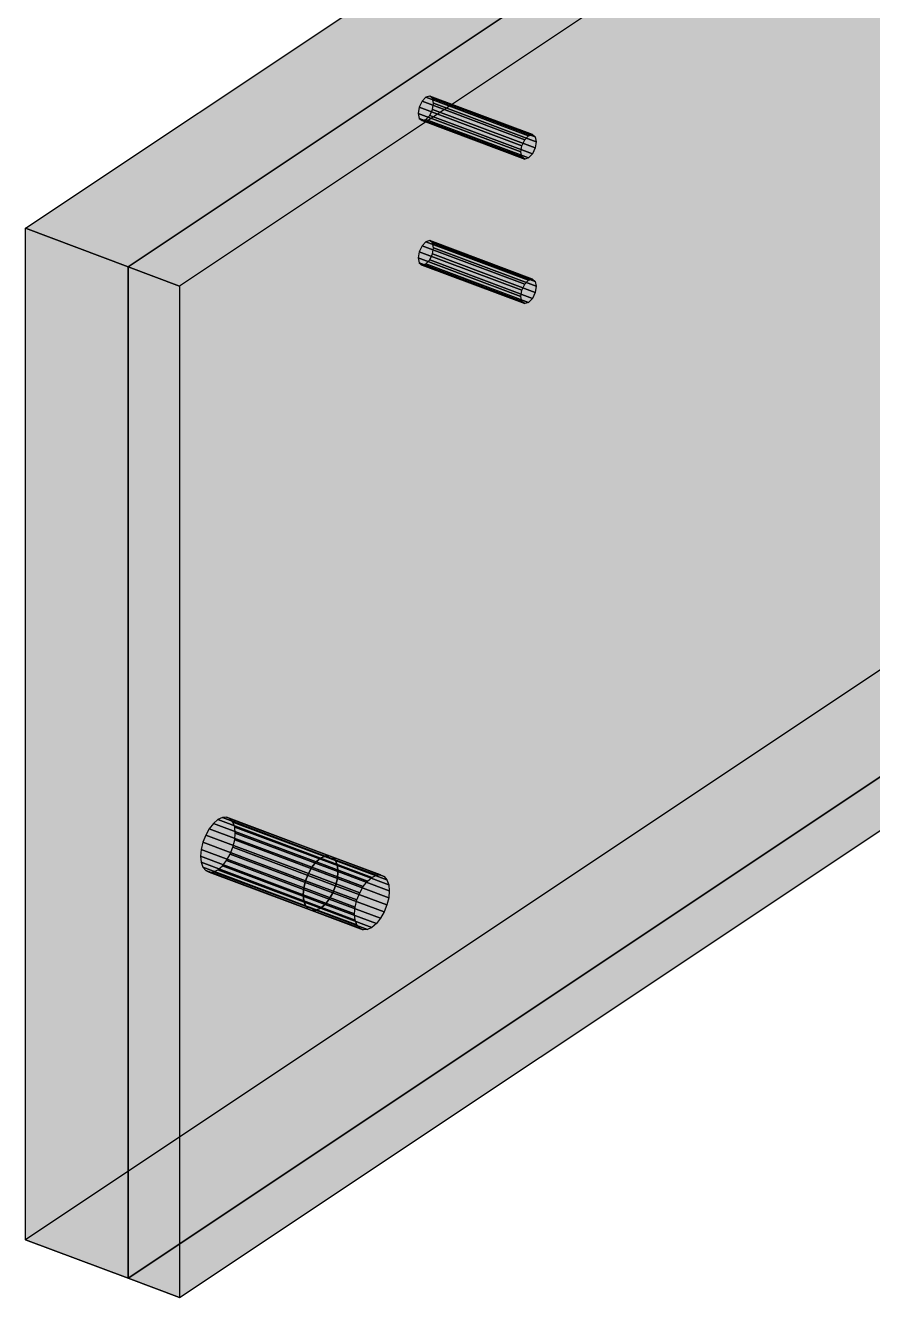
# Model space of a CAD drawing. Header units: millimetres. Extents: x 50 to 612415, y 2 to 4150.
# Drawn here: x 494436.9 to 494608, y 2355.3 to 2612.2 of the extents above; entities that cross this region are included whole.
import ezdxf

# ---------------------------------------------------------------- set-up
doc = ezdxf.new("R2010")
doc.units = ezdxf.units.MM
doc.layers.add('HATCH', color=8, linetype='Continuous', lineweight=9)
doc.layers.add('OUTLINE', color=7, linetype='Continuous', lineweight=25)

msp = doc.modelspace()

# ---------------------------------------------------------------- hatches: boundary and pattern name
at = {"layer": 'HATCH', "true_color": 0xccae87}
for points in [[(494436.903, 2571.241), (494747.983, 2778.627), (494768.722, 2770.85), (494457.642, 2563.464)], [(494457.642, 2563.464), (494768.722, 2770.85), (494779.091, 2766.961), (494468.011, 2559.575)], [(494747.983, 2574.33), (494436.903, 2366.943), (494457.642, 2359.167), (494768.722, 2566.553)], [(494768.722, 2566.553), (494457.642, 2359.167), (494468.011, 2355.278), (494779.091, 2562.664)]]:
    msp.add_hatch(color=43, dxfattribs=at).paths.add_polyline_path(points)
at = {"layer": 'HATCH', "true_color": 0xbda27d}
for points in [[(494517.784, 2597.704), (494436.903, 2571.241), (494747.983, 2778.627)], [(494518.562, 2597.922), (494517.784, 2597.704), (494747.983, 2778.627)], [(494519.131, 2597.48), (494518.562, 2597.922), (494747.983, 2778.627)], [(494667.102, 2697.25), (494519.131, 2597.48), (494747.983, 2778.627)], [(494499.907, 2442.531), (494457.642, 2563.464), (494768.722, 2770.85)], [(494768.722, 2770.85), (494457.642, 2563.464), (494538.523, 2589.927)], [(494729.837, 2599.561), (494499.907, 2442.531), (494768.722, 2770.85)], [(494768.722, 2770.85), (494538.523, 2589.927), (494539.3, 2590.145)], [(494768.722, 2770.85), (494539.3, 2590.145), (494539.87, 2589.703)], [(494768.722, 2770.85), (494539.87, 2589.703), (494687.841, 2689.473)], [(494779.091, 2766.961), (494468.011, 2559.575), (494510.277, 2438.643)], [(494779.091, 2766.961), (494510.277, 2438.643), (494740.206, 2595.673)], [(494667.102, 2697.25), (494666.325, 2696.431), (494519.131, 2597.48)], [(494666.325, 2696.431), (494665.755, 2695.229), (494519.131, 2597.48)], [(494665.755, 2695.229), (494665.547, 2693.968), (494519.131, 2597.48)], [(494517.784, 2593.214), (494665.755, 2692.984), (494666.325, 2692.542)], [(494517.784, 2593.214), (494518.562, 2594.034), (494665.755, 2692.984)], [(494667.102, 2668.065), (494517.784, 2593.214), (494666.325, 2692.542)], [(494518.562, 2594.034), (494519.131, 2595.235), (494665.755, 2692.984)], [(494665.547, 2693.968), (494519.339, 2596.496), (494519.131, 2597.48)], [(494519.131, 2595.235), (494519.339, 2596.496), (494665.755, 2692.984)], [(494519.339, 2596.496), (494665.547, 2693.968), (494665.755, 2692.984)], [(494539.87, 2589.703), (494687.063, 2688.654), (494687.841, 2689.473)], [(494539.87, 2589.703), (494686.494, 2687.452), (494687.063, 2688.654)], [(494539.87, 2589.703), (494686.286, 2686.191), (494686.494, 2687.452)], [(494687.063, 2684.765), (494686.494, 2685.207), (494538.523, 2585.437)], [(494686.494, 2685.207), (494539.3, 2586.257), (494538.523, 2585.437)], [(494686.494, 2685.207), (494539.87, 2587.458), (494539.3, 2586.257)], [(494539.87, 2589.703), (494540.078, 2588.719), (494686.286, 2686.191)], [(494686.494, 2685.207), (494540.078, 2588.719), (494539.87, 2587.458)], [(494686.494, 2685.207), (494686.286, 2686.191), (494540.078, 2588.719)], [(494687.063, 2684.765), (494538.523, 2585.437), (494687.841, 2660.288)], [(494667.102, 2668.065), (494519.339, 2567.311), (494517.784, 2593.214)], [(494667.102, 2668.065), (494666.325, 2667.245), (494519.339, 2567.311)], [(494666.325, 2667.245), (494665.755, 2666.044), (494519.339, 2567.311)], [(494665.755, 2666.044), (494665.547, 2664.783), (494519.339, 2567.311)], [(494519.339, 2567.311), (494665.547, 2664.783), (494665.755, 2663.799)], [(494517.784, 2564.029), (494665.755, 2663.799), (494666.325, 2663.357)], [(494517.784, 2564.029), (494518.562, 2564.848), (494665.755, 2663.799)], [(494710.004, 2607.77), (494517.784, 2564.029), (494667.102, 2663.575)], [(494517.784, 2564.029), (494666.325, 2663.357), (494667.102, 2663.575)], [(494518.562, 2564.848), (494519.131, 2566.05), (494665.755, 2663.799)], [(494519.131, 2566.05), (494519.339, 2567.311), (494665.755, 2663.799)], [(494538.523, 2585.437), (494540.078, 2559.534), (494687.841, 2660.288)], [(494540.078, 2559.534), (494687.063, 2659.468), (494687.841, 2660.288)], [(494540.078, 2559.534), (494686.494, 2658.267), (494687.063, 2659.468)], [(494540.078, 2559.534), (494686.286, 2657.006), (494686.494, 2658.267)], [(494686.494, 2656.022), (494686.286, 2657.006), (494540.078, 2559.534)], [(494687.063, 2655.58), (494686.494, 2656.022), (494538.523, 2556.252)], [(494686.494, 2656.022), (494539.3, 2557.071), (494538.523, 2556.252)], [(494687.841, 2655.798), (494538.523, 2556.252), (494730.742, 2599.993)], [(494687.841, 2655.798), (494687.063, 2655.58), (494538.523, 2556.252)], [(494686.494, 2656.022), (494539.87, 2558.273), (494539.3, 2557.071)], [(494686.494, 2656.022), (494540.078, 2559.534), (494539.87, 2558.273)], [(494710.004, 2607.77), (494709.098, 2607.338), (494517.006, 2563.811)], [(494710.004, 2607.77), (494517.006, 2563.811), (494517.784, 2564.029)], [(494709.098, 2607.338), (494479.288, 2449.08), (494479.169, 2450.308)], [(494709.098, 2607.338), (494479.169, 2450.308), (494517.006, 2563.811)], [(494709.098, 2607.338), (494708.192, 2606.562), (494479.288, 2449.08)], [(494708.192, 2606.562), (494707.348, 2605.495), (494479.288, 2449.08)], [(494707.348, 2605.495), (494706.623, 2604.209), (494479.288, 2449.08)], [(494706.623, 2604.209), (494706.067, 2602.792), (494479.288, 2449.08)], [(494706.067, 2602.792), (494705.718, 2601.341), (494479.288, 2449.08)], [(494705.718, 2601.341), (494705.598, 2599.954), (494479.288, 2449.08)], [(494517.784, 2597.704), (494517.006, 2596.885), (494436.903, 2571.241)], [(494475.788, 2441.696), (494705.718, 2598.726), (494706.067, 2597.741)], [(494475.788, 2441.696), (494476.694, 2442.472), (494705.718, 2598.726)], [(494475.788, 2441.696), (494706.067, 2597.741), (494706.623, 2597.066)], [(494476.694, 2442.472), (494477.538, 2443.539), (494705.718, 2598.726)], [(494477.538, 2443.539), (494478.263, 2444.825), (494705.718, 2598.726)], [(494478.263, 2444.825), (494478.819, 2446.242), (494705.718, 2598.726)], [(494478.819, 2446.242), (494479.169, 2447.694), (494705.718, 2598.726)], [(494479.169, 2447.694), (494479.288, 2449.08), (494705.718, 2598.726)], [(494479.288, 2449.08), (494705.598, 2599.954), (494705.718, 2598.726)], [(494499.907, 2442.531), (494500.027, 2441.303), (494729.837, 2599.561)], [(494729.837, 2599.561), (494500.027, 2441.303), (494499.907, 2442.531)], [(494537.745, 2556.034), (494499.907, 2442.531), (494729.837, 2599.561)], [(494500.027, 2441.303), (494728.931, 2598.785), (494729.837, 2599.561)], [(494729.837, 2599.561), (494728.931, 2598.785), (494500.027, 2441.303)], [(494500.027, 2441.303), (494728.087, 2597.718), (494728.931, 2598.785)], [(494728.931, 2598.785), (494728.087, 2597.718), (494500.027, 2441.303)], [(494500.027, 2441.303), (494727.362, 2596.432), (494728.087, 2597.718)], [(494728.087, 2597.718), (494727.362, 2596.432), (494500.027, 2441.303)], [(494537.745, 2556.034), (494729.837, 2599.561), (494730.742, 2599.993)], [(494538.523, 2556.252), (494537.745, 2556.034), (494730.742, 2599.993)], [(494517.006, 2596.885), (494516.437, 2595.684), (494436.903, 2571.241)], [(494516.437, 2595.684), (494516.229, 2594.422), (494436.903, 2571.241)], [(494475.788, 2441.696), (494706.623, 2597.066), (494707.348, 2596.746)], [(494475.788, 2441.696), (494708.192, 2596.804), (494747.983, 2574.33)], [(494475.788, 2441.696), (494707.348, 2596.746), (494708.192, 2596.804)], [(494500.027, 2441.303), (494726.806, 2595.015), (494727.362, 2596.432)], [(494727.362, 2596.432), (494726.806, 2595.015), (494500.027, 2441.303)], [(494500.027, 2441.303), (494726.456, 2593.564), (494726.806, 2595.015)], [(494726.806, 2595.015), (494726.456, 2593.564), (494500.027, 2441.303)], [(494510.277, 2438.643), (494510.396, 2437.415), (494740.206, 2595.673)], [(494510.396, 2437.415), (494739.3, 2594.897), (494740.206, 2595.673)], [(494436.903, 2366.943), (494516.229, 2594.422), (494516.437, 2593.439)], [(494516.229, 2594.422), (494436.903, 2366.943), (494436.903, 2571.241)], [(494516.229, 2565.237), (494436.903, 2366.943), (494516.437, 2593.439)], [(494500.027, 2441.303), (494726.337, 2592.177), (494726.456, 2593.564)], [(494726.456, 2593.564), (494726.337, 2592.177), (494500.027, 2441.303)], [(494510.396, 2437.415), (494738.456, 2593.83), (494739.3, 2594.897)], [(494510.396, 2437.415), (494737.731, 2592.544), (494738.456, 2593.83)], [(494510.396, 2437.415), (494737.175, 2591.127), (494737.731, 2592.544)], [(494516.437, 2566.499), (494516.229, 2565.237), (494516.437, 2593.439)], [(494519.339, 2567.311), (494519.131, 2568.295), (494516.437, 2593.439)], [(494519.131, 2568.295), (494518.562, 2568.737), (494516.437, 2593.439)], [(494518.562, 2568.737), (494517.784, 2568.519), (494516.437, 2593.439)], [(494517.784, 2568.519), (494517.006, 2567.7), (494516.437, 2593.439)], [(494517.006, 2567.7), (494516.437, 2566.499), (494516.437, 2593.439)], [(494519.339, 2567.311), (494516.437, 2593.439), (494517.006, 2592.997)], [(494519.339, 2567.311), (494517.006, 2592.997), (494517.784, 2593.214)], [(494457.642, 2563.464), (494537.745, 2589.108), (494538.523, 2589.927)], [(494726.806, 2589.964), (494726.456, 2590.949), (494496.527, 2433.919)], [(494496.527, 2433.919), (494726.456, 2590.949), (494726.806, 2589.964)], [(494726.456, 2590.949), (494497.433, 2434.695), (494496.527, 2433.919)], [(494496.527, 2433.919), (494497.433, 2434.695), (494726.456, 2590.949)], [(494496.527, 2433.919), (494726.806, 2589.964), (494727.362, 2589.289)], [(494727.362, 2589.289), (494726.806, 2589.964), (494496.527, 2433.919)], [(494726.456, 2590.949), (494498.277, 2435.762), (494497.433, 2434.695)], [(494497.433, 2434.695), (494498.277, 2435.762), (494726.456, 2590.949)], [(494726.456, 2590.949), (494499.002, 2437.048), (494498.277, 2435.762)], [(494498.277, 2435.762), (494499.002, 2437.048), (494726.456, 2590.949)], [(494726.456, 2590.949), (494499.558, 2438.465), (494499.002, 2437.048)], [(494499.002, 2437.048), (494499.558, 2438.465), (494726.456, 2590.949)], [(494726.456, 2590.949), (494499.907, 2439.917), (494499.558, 2438.465)], [(494499.558, 2438.465), (494499.907, 2439.917), (494726.456, 2590.949)], [(494726.456, 2590.949), (494500.027, 2441.303), (494499.907, 2439.917)], [(494499.907, 2439.917), (494500.027, 2441.303), (494726.456, 2590.949)], [(494726.456, 2590.949), (494726.337, 2592.177), (494500.027, 2441.303)], [(494500.027, 2441.303), (494726.337, 2592.177), (494726.456, 2590.949)], [(494510.396, 2437.415), (494736.826, 2589.675), (494737.175, 2591.127)], [(494457.642, 2563.464), (494537.176, 2587.907), (494537.745, 2589.108)], [(494457.642, 2563.464), (494536.967, 2586.645), (494537.176, 2587.907)], [(494496.527, 2433.919), (494727.362, 2589.289), (494768.722, 2566.553)], [(494728.087, 2588.969), (494727.362, 2589.289), (494496.527, 2433.919)], [(494768.722, 2566.553), (494728.931, 2589.027), (494496.527, 2433.919)], [(494728.931, 2589.027), (494728.087, 2588.969), (494496.527, 2433.919)], [(494510.396, 2437.415), (494736.706, 2588.289), (494736.826, 2589.675)], [(494736.826, 2587.061), (494736.706, 2588.289), (494510.396, 2437.415)], [(494537.176, 2585.662), (494536.967, 2586.645), (494457.642, 2359.167)], [(494457.642, 2563.464), (494457.642, 2359.167), (494536.967, 2586.645)], [(494537.176, 2585.662), (494457.642, 2359.167), (494536.967, 2557.46)], [(494737.175, 2586.075), (494736.826, 2587.061), (494506.896, 2430.031)], [(494736.826, 2587.061), (494507.802, 2430.807), (494506.896, 2430.031)], [(494737.731, 2585.4), (494737.175, 2586.075), (494506.896, 2430.031)], [(494779.091, 2562.664), (494737.731, 2585.4), (494506.896, 2430.031)], [(494736.826, 2587.061), (494508.646, 2431.874), (494507.802, 2430.807)], [(494736.826, 2587.061), (494509.371, 2433.16), (494508.646, 2431.874)], [(494736.826, 2587.061), (494509.927, 2434.577), (494509.371, 2433.16)], [(494736.826, 2587.061), (494510.277, 2436.028), (494509.927, 2434.577)], [(494736.826, 2587.061), (494510.396, 2437.415), (494510.277, 2436.028)], [(494537.176, 2585.662), (494536.967, 2557.46), (494537.176, 2558.722)], [(494537.176, 2585.662), (494539.87, 2560.518), (494540.078, 2559.534)], [(494537.176, 2585.662), (494539.3, 2560.96), (494539.87, 2560.518)], [(494537.176, 2585.662), (494538.523, 2560.742), (494539.3, 2560.96)], [(494537.176, 2585.662), (494537.745, 2559.923), (494538.523, 2560.742)], [(494537.176, 2585.662), (494537.176, 2558.722), (494537.745, 2559.923)], [(494537.745, 2585.22), (494537.176, 2585.662), (494540.078, 2559.534)], [(494538.523, 2585.437), (494537.745, 2585.22), (494540.078, 2559.534)], [(494747.983, 2574.33), (494436.903, 2366.943), (494475.788, 2441.696)], [(494436.903, 2366.943), (494516.229, 2565.237), (494516.437, 2564.254)], [(494436.903, 2366.943), (494516.437, 2564.254), (494517.006, 2563.811)], [(494496.527, 2433.919), (494457.642, 2359.167), (494768.722, 2566.553)], [(494496.527, 2433.919), (494768.722, 2566.553), (494457.642, 2359.167)], [(494473.314, 2448.669), (494436.903, 2366.943), (494517.006, 2563.811)], [(494499.907, 2442.531), (494499.558, 2443.517), (494457.642, 2563.464)], [(494499.558, 2443.517), (494499.002, 2444.192), (494457.642, 2563.464)], [(494499.002, 2444.192), (494498.277, 2444.511), (494457.642, 2563.464)], [(494498.277, 2444.511), (494497.433, 2444.453), (494457.642, 2563.464)], [(494497.433, 2444.453), (494496.527, 2444.022), (494457.642, 2563.464)], [(494496.527, 2444.022), (494495.621, 2443.246), (494457.642, 2563.464)], [(494495.621, 2443.246), (494494.777, 2442.178), (494457.642, 2563.464)], [(494493.147, 2438.024), (494493.027, 2436.637), (494457.642, 2563.464)], [(494494.777, 2442.178), (494494.052, 2440.892), (494457.642, 2563.464)], [(494493.496, 2439.475), (494493.147, 2438.024), (494457.642, 2563.464)], [(494494.052, 2440.892), (494493.496, 2439.475), (494457.642, 2563.464)], [(494493.027, 2436.637), (494457.642, 2359.167), (494457.642, 2563.464)], [(494468.011, 2355.278), (494779.091, 2562.664), (494506.896, 2430.031)], [(494474.039, 2449.955), (494473.314, 2448.669), (494517.006, 2563.811)], [(494474.883, 2451.023), (494474.039, 2449.955), (494517.006, 2563.811)], [(494475.788, 2451.799), (494474.883, 2451.023), (494517.006, 2563.811)], [(494476.694, 2452.23), (494475.788, 2451.799), (494517.006, 2563.811)], [(494477.538, 2452.288), (494476.694, 2452.23), (494517.006, 2563.811)], [(494478.263, 2451.969), (494477.538, 2452.288), (494517.006, 2563.811)], [(494478.819, 2451.294), (494478.263, 2451.969), (494517.006, 2563.811)], [(494479.169, 2450.308), (494478.819, 2451.294), (494517.006, 2563.811)], [(494468.011, 2559.575), (494509.927, 2439.628), (494510.277, 2438.643)], [(494468.011, 2559.575), (494509.371, 2440.303), (494509.927, 2439.628)], [(494468.011, 2559.575), (494508.646, 2440.623), (494509.371, 2440.303)], [(494468.011, 2559.575), (494507.802, 2440.565), (494508.646, 2440.623)], [(494468.011, 2559.575), (494506.896, 2440.133), (494507.802, 2440.565)], [(494468.011, 2559.575), (494505.991, 2439.357), (494506.896, 2440.133)], [(494468.011, 2559.575), (494505.146, 2438.29), (494505.991, 2439.357)], [(494468.011, 2559.575), (494503.397, 2432.749), (494503.516, 2434.136)], [(494468.011, 2559.575), (494504.422, 2437.004), (494505.146, 2438.29)], [(494468.011, 2559.575), (494503.516, 2434.136), (494503.866, 2435.587)], [(494468.011, 2559.575), (494503.866, 2435.587), (494504.422, 2437.004)], [(494468.011, 2559.575), (494468.011, 2355.278), (494503.397, 2432.749)], [(494537.176, 2556.477), (494536.967, 2557.46), (494457.642, 2359.167)], [(494537.745, 2556.034), (494537.176, 2556.477), (494457.642, 2359.167)], [(494537.745, 2556.034), (494457.642, 2359.167), (494494.052, 2440.892)], [(494537.745, 2556.034), (494494.052, 2440.892), (494494.777, 2442.178)], [(494537.745, 2556.034), (494494.777, 2442.178), (494495.621, 2443.246)], [(494537.745, 2556.034), (494495.621, 2443.246), (494496.527, 2444.022)], [(494537.745, 2556.034), (494496.527, 2444.022), (494497.433, 2444.453)], [(494537.745, 2556.034), (494497.433, 2444.453), (494498.277, 2444.511)], [(494537.745, 2556.034), (494498.277, 2444.511), (494499.002, 2444.192)], [(494537.745, 2556.034), (494499.002, 2444.192), (494499.558, 2443.517)], [(494537.745, 2556.034), (494499.558, 2443.517), (494499.907, 2442.531)], [(494473.314, 2448.669), (494472.758, 2447.252), (494436.903, 2366.943)], [(494472.758, 2447.252), (494472.408, 2445.801), (494436.903, 2366.943)], [(494472.408, 2445.801), (494472.289, 2444.414), (494436.903, 2366.943)], [(494436.903, 2366.943), (494472.289, 2444.414), (494472.408, 2443.186)], [(494436.903, 2366.943), (494472.408, 2443.186), (494472.758, 2442.201)], [(494436.903, 2366.943), (494472.758, 2442.201), (494473.314, 2441.526)], [(494436.903, 2366.943), (494474.883, 2441.264), (494475.788, 2441.696)], [(494436.903, 2366.943), (494473.314, 2441.526), (494474.039, 2441.206)], [(494436.903, 2366.943), (494474.039, 2441.206), (494474.883, 2441.264)], [(494457.642, 2359.167), (494493.496, 2439.475), (494494.052, 2440.892)], [(494457.642, 2359.167), (494493.147, 2438.024), (494493.496, 2439.475)], [(494457.642, 2359.167), (494493.027, 2436.637), (494493.147, 2438.024)], [(494493.147, 2435.409), (494493.027, 2436.637), (494457.642, 2359.167)], [(494457.642, 2359.167), (494493.027, 2436.637), (494493.147, 2435.409)], [(494493.496, 2434.424), (494493.147, 2435.409), (494457.642, 2359.167)], [(494457.642, 2359.167), (494493.147, 2435.409), (494493.496, 2434.424)], [(494494.052, 2433.749), (494493.496, 2434.424), (494457.642, 2359.167)], [(494457.642, 2359.167), (494493.496, 2434.424), (494494.052, 2433.749)], [(494496.527, 2433.919), (494495.621, 2433.487), (494457.642, 2359.167)], [(494495.621, 2433.487), (494496.527, 2433.919), (494457.642, 2359.167)], [(494494.777, 2433.429), (494494.052, 2433.749), (494457.642, 2359.167)], [(494457.642, 2359.167), (494494.052, 2433.749), (494494.777, 2433.429)], [(494495.621, 2433.487), (494494.777, 2433.429), (494457.642, 2359.167)], [(494494.777, 2433.429), (494495.621, 2433.487), (494457.642, 2359.167)], [(494503.516, 2431.521), (494503.397, 2432.749), (494468.011, 2355.278)], [(494503.866, 2430.536), (494503.516, 2431.521), (494468.011, 2355.278)], [(494504.422, 2429.86), (494503.866, 2430.536), (494468.011, 2355.278)], [(494468.011, 2355.278), (494506.896, 2430.031), (494505.991, 2429.599)], [(494505.146, 2429.541), (494504.422, 2429.86), (494468.011, 2355.278)], [(494468.011, 2355.278), (494505.991, 2429.599), (494505.146, 2429.541)]]:
    msp.add_hatch(color=33, dxfattribs=at).paths.add_polyline_path(points)
at = {"layer": 'HATCH', "true_color": 0xceb088}
for points in [[(494517.784, 2597.704), (494517.006, 2596.885), (494537.745, 2589.108), (494538.523, 2589.927)], [(494517.784, 2593.214), (494518.562, 2594.034), (494539.3, 2586.257), (494538.523, 2585.437)], [(494517.784, 2568.519), (494517.006, 2567.7), (494537.745, 2559.923), (494538.523, 2560.742)], [(494517.784, 2564.029), (494518.562, 2564.848), (494539.3, 2557.071), (494538.523, 2556.252)], [(494474.883, 2451.023), (494474.039, 2449.955), (494494.777, 2442.178), (494495.621, 2443.246)], [(494476.694, 2442.472), (494477.538, 2443.539), (494498.277, 2435.762), (494497.433, 2434.695)], [(494495.621, 2443.246), (494494.777, 2442.178), (494505.146, 2438.29), (494505.991, 2439.357)], [(494497.433, 2434.695), (494498.277, 2435.762), (494508.646, 2431.874), (494507.802, 2430.807)]]:
    msp.add_hatch(color=43, dxfattribs=at).paths.add_polyline_path(points)
at = {"layer": 'HATCH', "true_color": 0xc8ab85}
for points in [[(494518.562, 2597.922), (494517.784, 2597.704), (494538.523, 2589.927), (494539.3, 2590.145)], [(494517.006, 2592.997), (494517.784, 2593.214), (494538.523, 2585.437), (494537.745, 2585.22)], [(494518.562, 2568.737), (494517.784, 2568.519), (494538.523, 2560.742), (494539.3, 2560.96)], [(494517.006, 2563.811), (494517.784, 2564.029), (494538.523, 2556.252), (494537.745, 2556.034)]]:
    msp.add_hatch(color=43, dxfattribs=at).paths.add_polyline_path(points)
at = {"layer": 'HATCH', "true_color": 0xbea27e}
for points in [[(494519.131, 2597.48), (494518.562, 2597.922), (494539.3, 2590.145), (494539.87, 2589.703)], [(494516.437, 2593.439), (494517.006, 2592.997), (494537.745, 2585.22), (494537.176, 2585.662)], [(494519.131, 2568.295), (494518.562, 2568.737), (494539.3, 2560.96), (494539.87, 2560.518)], [(494516.437, 2564.254), (494517.006, 2563.811), (494537.745, 2556.034), (494537.176, 2556.477)]]:
    msp.add_hatch(color=33, dxfattribs=at).paths.add_polyline_path(points)
at = {"layer": 'HATCH', "true_color": 0xba9f7b}
for points in [[(494519.339, 2596.496), (494519.131, 2597.48), (494539.87, 2589.703), (494540.078, 2588.719)], [(494516.229, 2594.422), (494516.437, 2593.439), (494537.176, 2585.662), (494536.967, 2586.645)], [(494519.339, 2567.311), (494519.131, 2568.295), (494539.87, 2560.518), (494540.078, 2559.534)], [(494516.229, 2565.237), (494516.437, 2564.254), (494537.176, 2556.477), (494536.967, 2557.46)]]:
    msp.add_hatch(color=33, dxfattribs=at).paths.add_polyline_path(points)
at = {"layer": 'HATCH', "true_color": 0xc5a883}
for points in [[(494516.437, 2595.684), (494516.229, 2594.422), (494536.967, 2586.645), (494537.176, 2587.907)], [(494519.131, 2595.235), (494519.339, 2596.496), (494540.078, 2588.719), (494539.87, 2587.458)], [(494519.131, 2566.05), (494519.339, 2567.311), (494540.078, 2559.534), (494539.87, 2558.273)], [(494516.437, 2566.499), (494516.229, 2565.237), (494536.967, 2557.46), (494537.176, 2558.722)]]:
    msp.add_hatch(color=43, dxfattribs=at).paths.add_polyline_path(points)
at = {"layer": 'HATCH', "true_color": 0xccaf87}
for points in [[(494517.006, 2596.885), (494516.437, 2595.684), (494537.176, 2587.907), (494537.745, 2589.108)], [(494518.562, 2594.034), (494519.131, 2595.235), (494539.87, 2587.458), (494539.3, 2586.257)], [(494517.006, 2567.7), (494516.437, 2566.499), (494537.176, 2558.722), (494537.745, 2559.923)], [(494518.562, 2564.848), (494519.131, 2566.05), (494539.87, 2558.273), (494539.3, 2557.071)]]:
    msp.add_hatch(color=43, dxfattribs=at).paths.add_polyline_path(points)
at = {"layer": 'HATCH', "true_color": 0xc0a47f}
for points in [[(494436.903, 2366.943), (494436.903, 2571.241), (494457.642, 2563.464), (494457.642, 2359.167)], [(494457.642, 2359.167), (494457.642, 2563.464), (494468.011, 2559.575), (494468.011, 2355.278)]]:
    msp.add_hatch(color=33, dxfattribs=at).paths.add_polyline_path(points)
at = {"layer": 'HATCH', "true_color": 0xcdaf88}
for points in [[(494475.788, 2451.799), (494474.883, 2451.023), (494495.621, 2443.246), (494496.527, 2444.022)], [(494474.039, 2449.955), (494473.314, 2448.669), (494494.052, 2440.892), (494494.777, 2442.178)], [(494477.538, 2443.539), (494478.263, 2444.825), (494499.002, 2437.048), (494498.277, 2435.762)], [(494496.527, 2444.022), (494495.621, 2443.246), (494505.991, 2439.357), (494506.896, 2440.133)], [(494475.788, 2441.696), (494476.694, 2442.472), (494497.433, 2434.695), (494496.527, 2433.919)], [(494494.777, 2442.178), (494494.052, 2440.892), (494504.422, 2437.004), (494505.146, 2438.29)], [(494498.277, 2435.762), (494499.002, 2437.048), (494509.371, 2433.16), (494508.646, 2431.874)], [(494496.527, 2433.919), (494497.433, 2434.695), (494507.802, 2430.807), (494506.896, 2430.031)]]:
    msp.add_hatch(color=43, dxfattribs=at).paths.add_polyline_path(points)
at = {"layer": 'HATCH', "true_color": 0xcaad86}
for points in [[(494476.694, 2452.23), (494475.788, 2451.799), (494496.527, 2444.022), (494497.433, 2444.453)], [(494497.433, 2444.453), (494496.527, 2444.022), (494506.896, 2440.133), (494507.802, 2440.565)], [(494474.883, 2441.264), (494475.788, 2441.696), (494496.527, 2433.919), (494495.621, 2433.487)], [(494495.621, 2433.487), (494496.527, 2433.919), (494506.896, 2430.031), (494505.991, 2429.599)]]:
    msp.add_hatch(color=43, dxfattribs=at).paths.add_polyline_path(points)
at = {"layer": 'HATCH', "true_color": 0xc6a983}
for points in [[(494477.538, 2452.288), (494476.694, 2452.23), (494497.433, 2444.453), (494498.277, 2444.511)], [(494498.277, 2444.511), (494497.433, 2444.453), (494507.802, 2440.565), (494508.646, 2440.623)], [(494474.039, 2441.206), (494474.883, 2441.264), (494495.621, 2433.487), (494494.777, 2433.429)], [(494494.777, 2433.429), (494495.621, 2433.487), (494505.991, 2429.599), (494505.146, 2429.541)]]:
    msp.add_hatch(color=43, dxfattribs=at).paths.add_polyline_path(points)
at = {"layer": 'HATCH', "true_color": 0xc1a580}
for points in [[(494478.263, 2451.969), (494477.538, 2452.288), (494498.277, 2444.511), (494499.002, 2444.192)], [(494499.002, 2444.192), (494498.277, 2444.511), (494508.646, 2440.623), (494509.371, 2440.303)], [(494473.314, 2441.526), (494474.039, 2441.206), (494494.777, 2433.429), (494494.052, 2433.749)], [(494494.052, 2433.749), (494494.777, 2433.429), (494505.146, 2429.541), (494504.422, 2429.86)]]:
    msp.add_hatch(color=33, dxfattribs=at).paths.add_polyline_path(points)
at = {"layer": 'HATCH', "true_color": 0xbba07c}
for points in [[(494478.819, 2451.294), (494478.263, 2451.969), (494499.002, 2444.192), (494499.558, 2443.517)], [(494499.558, 2443.517), (494499.002, 2444.192), (494509.371, 2440.303), (494509.927, 2439.628)], [(494472.758, 2442.201), (494473.314, 2441.526), (494494.052, 2433.749), (494493.496, 2434.424)], [(494493.496, 2434.424), (494494.052, 2433.749), (494504.422, 2429.86), (494503.866, 2430.536)]]:
    msp.add_hatch(color=33, dxfattribs=at).paths.add_polyline_path(points)
at = {"layer": 'HATCH', "true_color": 0xb69c79}
for points in [[(494479.169, 2450.308), (494478.819, 2451.294), (494499.558, 2443.517), (494499.907, 2442.531)], [(494499.907, 2442.531), (494499.558, 2443.517), (494509.927, 2439.628), (494510.277, 2438.643)], [(494472.408, 2443.186), (494472.758, 2442.201), (494493.496, 2434.424), (494493.147, 2435.409)], [(494493.147, 2435.409), (494493.496, 2434.424), (494503.866, 2430.536), (494503.516, 2431.521)]]:
    msp.add_hatch(color=33, dxfattribs=at).paths.add_polyline_path(points)
at = {"layer": 'HATCH', "true_color": 0xcbae87}
for points in [[(494473.314, 2448.669), (494472.758, 2447.252), (494493.496, 2439.475), (494494.052, 2440.892)], [(494478.263, 2444.825), (494478.819, 2446.242), (494499.558, 2438.465), (494499.002, 2437.048)], [(494494.052, 2440.892), (494493.496, 2439.475), (494503.866, 2435.587), (494504.422, 2437.004)], [(494499.002, 2437.048), (494499.558, 2438.465), (494509.927, 2434.577), (494509.371, 2433.16)]]:
    msp.add_hatch(color=43, dxfattribs=at).paths.add_polyline_path(points)
at = {"layer": 'HATCH', "true_color": 0xbda17d}
for points in [[(494479.288, 2449.08), (494479.169, 2450.308), (494499.907, 2442.531), (494500.027, 2441.303)], [(494472.289, 2444.414), (494472.408, 2443.186), (494493.147, 2435.409), (494493.027, 2436.637)], [(494500.027, 2441.303), (494499.907, 2442.531), (494510.277, 2438.643), (494510.396, 2437.415)], [(494493.027, 2436.637), (494493.147, 2435.409), (494503.516, 2431.521), (494503.397, 2432.749)]]:
    msp.add_hatch(color=33, dxfattribs=at).paths.add_polyline_path(points)
at = {"layer": 'HATCH', "true_color": 0xc2a681}
for points in [[(494479.169, 2447.694), (494479.288, 2449.08), (494500.027, 2441.303), (494499.907, 2439.917)], [(494472.408, 2445.801), (494472.289, 2444.414), (494493.027, 2436.637), (494493.147, 2438.024)], [(494499.907, 2439.917), (494500.027, 2441.303), (494510.396, 2437.415), (494510.277, 2436.028)], [(494493.147, 2438.024), (494493.027, 2436.637), (494503.397, 2432.749), (494503.516, 2434.136)]]:
    msp.add_hatch(color=43, dxfattribs=at).paths.add_polyline_path(points)
at = {"layer": 'HATCH', "true_color": 0xc7aa84}
for points in [[(494472.758, 2447.252), (494472.408, 2445.801), (494493.147, 2438.024), (494493.496, 2439.475)], [(494478.819, 2446.242), (494479.169, 2447.694), (494499.907, 2439.917), (494499.558, 2438.465)], [(494493.496, 2439.475), (494493.147, 2438.024), (494503.516, 2434.136), (494503.866, 2435.587)], [(494499.558, 2438.465), (494499.907, 2439.917), (494510.277, 2436.028), (494509.927, 2434.577)]]:
    msp.add_hatch(color=43, dxfattribs=at).paths.add_polyline_path(points)

# ---------------------------------------------------------------- linework, layer by layer
at = {"layer": 'OUTLINE', "color": 139, "true_color": 0x42544a}
for p, q in [((494436.903, 2571.241), (494747.983, 2778.627)), ((494436.903, 2571.241), (494747.983, 2778.627)), ((494768.722, 2770.85), (494457.642, 2563.464)), ((494457.642, 2563.464), (494768.722, 2770.85)), ((494457.642, 2563.464), (494768.722, 2770.85)), ((494768.722, 2770.85), (494457.642, 2563.464)), ((494779.091, 2766.961), (494468.011, 2559.575)), ((494779.091, 2766.961), (494468.011, 2559.575)), ((494517.784, 2597.704), (494517.006, 2596.885)), ((494517.784, 2597.704), (494517.006, 2596.885)), ((494518.562, 2597.922), (494517.784, 2597.704)), ((494518.562, 2597.922), (494517.784, 2597.704)), ((494517.784, 2597.704), (494538.523, 2589.927)), ((494538.523, 2589.927), (494517.784, 2597.704)), ((494519.131, 2597.48), (494518.562, 2597.922)), ((494519.131, 2597.48), (494518.562, 2597.922)), ((494518.562, 2597.922), (494539.3, 2590.145)), ((494539.3, 2590.145), (494518.562, 2597.922)), ((494519.339, 2596.496), (494519.131, 2597.48)), ((494519.339, 2596.496), (494519.131, 2597.48)), ((494519.131, 2597.48), (494539.87, 2589.703)), ((494539.87, 2589.703), (494519.131, 2597.48)), ((494516.437, 2595.684), (494516.229, 2594.422)), ((494516.437, 2595.684), (494516.229, 2594.422)), ((494517.006, 2596.885), (494516.437, 2595.684)), ((494517.006, 2596.885), (494516.437, 2595.684)), ((494537.176, 2587.907), (494516.437, 2595.684)), ((494516.437, 2595.684), (494537.176, 2587.907)), ((494517.006, 2596.885), (494537.745, 2589.108)), ((494537.745, 2589.108), (494517.006, 2596.885)), ((494518.562, 2594.034), (494519.131, 2595.235)), ((494518.562, 2594.034), (494519.131, 2595.235)), ((494519.131, 2595.235), (494519.339, 2596.496)), ((494519.131, 2595.235), (494519.339, 2596.496)), ((494519.131, 2595.235), (494539.87, 2587.458)), ((494539.87, 2587.458), (494519.131, 2595.235)), ((494519.339, 2596.496), (494540.078, 2588.719)), ((494540.078, 2588.719), (494519.339, 2596.496)), ((494516.229, 2594.422), (494516.437, 2593.439)), ((494516.229, 2594.422), (494516.437, 2593.439)), ((494536.967, 2586.645), (494516.229, 2594.422)), ((494516.229, 2594.422), (494536.967, 2586.645)), ((494516.437, 2593.439), (494517.006, 2592.997)), ((494516.437, 2593.439), (494517.006, 2592.997)), ((494537.176, 2585.662), (494516.437, 2593.439)), ((494516.437, 2593.439), (494537.176, 2585.662)), ((494517.006, 2592.997), (494517.784, 2593.214)), ((494517.006, 2592.997), (494517.784, 2593.214)), ((494537.745, 2585.22), (494517.006, 2592.997)), ((494517.006, 2592.997), (494537.745, 2585.22)), ((494517.784, 2593.214), (494518.562, 2594.034)), ((494517.784, 2593.214), (494518.562, 2594.034)), ((494538.523, 2585.437), (494517.784, 2593.214)), ((494517.784, 2593.214), (494538.523, 2585.437)), ((494539.3, 2586.257), (494518.562, 2594.034)), ((494518.562, 2594.034), (494539.3, 2586.257)), ((494537.745, 2589.108), (494538.523, 2589.927)), ((494537.745, 2589.108), (494538.523, 2589.927)), ((494538.523, 2589.927), (494539.3, 2590.145)), ((494538.523, 2589.927), (494539.3, 2590.145)), ((494539.3, 2590.145), (494539.87, 2589.703)), ((494539.3, 2590.145), (494539.87, 2589.703)), ((494536.967, 2586.645), (494537.176, 2587.907)), ((494536.967, 2586.645), (494537.176, 2587.907)), ((494537.176, 2587.907), (494537.745, 2589.108)), ((494537.176, 2587.907), (494537.745, 2589.108)), ((494539.87, 2587.458), (494539.3, 2586.257)), ((494539.87, 2587.458), (494539.3, 2586.257)), ((494539.87, 2589.703), (494540.078, 2588.719)), ((494539.87, 2589.703), (494540.078, 2588.719)), ((494540.078, 2588.719), (494539.87, 2587.458)), ((494540.078, 2588.719), (494539.87, 2587.458)), ((494537.176, 2585.662), (494536.967, 2586.645)), ((494537.176, 2585.662), (494536.967, 2586.645)), ((494537.745, 2585.22), (494537.176, 2585.662)), ((494537.745, 2585.22), (494537.176, 2585.662)), ((494538.523, 2585.437), (494537.745, 2585.22)), ((494538.523, 2585.437), (494537.745, 2585.22)), ((494539.3, 2586.257), (494538.523, 2585.437)), ((494539.3, 2586.257), (494538.523, 2585.437)), ((494747.983, 2574.33), (494436.903, 2366.943)), ((494747.983, 2574.33), (494436.903, 2366.943)), ((494457.642, 2563.464), (494436.903, 2571.241)), ((494436.903, 2366.943), (494436.903, 2571.241)), ((494436.903, 2366.943), (494436.903, 2571.241)), ((494436.903, 2571.241), (494457.642, 2563.464)), ((494517.006, 2567.7), (494516.437, 2566.499)), ((494517.006, 2567.7), (494516.437, 2566.499)), ((494517.784, 2568.519), (494517.006, 2567.7)), ((494517.784, 2568.519), (494517.006, 2567.7)), ((494517.006, 2567.7), (494537.745, 2559.923)), ((494537.745, 2559.923), (494517.006, 2567.7)), ((494518.562, 2568.737), (494517.784, 2568.519)), ((494518.562, 2568.737), (494517.784, 2568.519)), ((494517.784, 2568.519), (494538.523, 2560.742)), ((494538.523, 2560.742), (494517.784, 2568.519)), ((494519.131, 2568.295), (494518.562, 2568.737)), ((494519.131, 2568.295), (494518.562, 2568.737)), ((494518.562, 2568.737), (494539.3, 2560.96)), ((494539.3, 2560.96), (494518.562, 2568.737)), ((494519.339, 2567.311), (494519.131, 2568.295)), ((494519.339, 2567.311), (494519.131, 2568.295)), ((494519.131, 2568.295), (494539.87, 2560.518)), ((494539.87, 2560.518), (494519.131, 2568.295)), ((494519.131, 2566.05), (494519.339, 2567.311)), ((494519.131, 2566.05), (494519.339, 2567.311)), ((494519.339, 2567.311), (494540.078, 2559.534)), ((494540.078, 2559.534), (494519.339, 2567.311)), ((494457.642, 2359.167), (494768.722, 2566.553)), ((494768.722, 2566.553), (494457.642, 2359.167)), ((494457.642, 2359.167), (494768.722, 2566.553)), ((494768.722, 2566.553), (494457.642, 2359.167)), ((494516.437, 2566.499), (494516.229, 2565.237)), ((494516.437, 2566.499), (494516.229, 2565.237)), ((494516.229, 2565.237), (494516.437, 2564.254)), ((494516.229, 2565.237), (494516.437, 2564.254)), ((494536.967, 2557.46), (494516.229, 2565.237)), ((494516.229, 2565.237), (494536.967, 2557.46)), ((494537.176, 2558.722), (494516.437, 2566.499)), ((494516.437, 2566.499), (494537.176, 2558.722)), ((494516.437, 2564.254), (494517.006, 2563.811)), ((494516.437, 2564.254), (494517.006, 2563.811)), ((494537.176, 2556.477), (494516.437, 2564.254)), ((494516.437, 2564.254), (494537.176, 2556.477)), ((494517.784, 2564.029), (494518.562, 2564.848)), ((494517.784, 2564.029), (494518.562, 2564.848)), ((494518.562, 2564.848), (494519.131, 2566.05)), ((494518.562, 2564.848), (494519.131, 2566.05)), ((494539.3, 2557.071), (494518.562, 2564.848)), ((494518.562, 2564.848), (494539.3, 2557.071)), ((494519.131, 2566.05), (494539.87, 2558.273)), ((494539.87, 2558.273), (494519.131, 2566.05)), ((494468.011, 2559.575), (494457.642, 2563.464)), ((494457.642, 2359.167), (494457.642, 2563.464)), ((494457.642, 2563.464), (494457.642, 2359.167)), ((494457.642, 2563.464), (494457.642, 2359.167)), ((494457.642, 2359.167), (494457.642, 2563.464)), ((494457.642, 2563.464), (494468.011, 2559.575)), ((494468.011, 2355.278), (494779.091, 2562.664)), ((494468.011, 2355.278), (494779.091, 2562.664)), ((494517.006, 2563.811), (494517.784, 2564.029)), ((494517.006, 2563.811), (494517.784, 2564.029)), ((494537.745, 2556.034), (494517.006, 2563.811)), ((494517.006, 2563.811), (494537.745, 2556.034)), ((494538.523, 2556.252), (494517.784, 2564.029)), ((494517.784, 2564.029), (494538.523, 2556.252)), ((494468.011, 2559.575), (494468.011, 2355.278)), ((494468.011, 2559.575), (494468.011, 2355.278)), ((494537.176, 2558.722), (494537.745, 2559.923)), ((494537.176, 2558.722), (494537.745, 2559.923)), ((494537.745, 2559.923), (494538.523, 2560.742)), ((494537.745, 2559.923), (494538.523, 2560.742)), ((494538.523, 2560.742), (494539.3, 2560.96)), ((494538.523, 2560.742), (494539.3, 2560.96)), ((494539.3, 2560.96), (494539.87, 2560.518)), ((494539.3, 2560.96), (494539.87, 2560.518)), ((494539.87, 2560.518), (494540.078, 2559.534)), ((494539.87, 2560.518), (494540.078, 2559.534)), ((494540.078, 2559.534), (494539.87, 2558.273)), ((494540.078, 2559.534), (494539.87, 2558.273)), ((494536.967, 2557.46), (494537.176, 2558.722)), ((494536.967, 2557.46), (494537.176, 2558.722)), ((494537.176, 2556.477), (494536.967, 2557.46)), ((494537.176, 2556.477), (494536.967, 2557.46)), ((494537.745, 2556.034), (494537.176, 2556.477)), ((494537.745, 2556.034), (494537.176, 2556.477)), ((494539.3, 2557.071), (494538.523, 2556.252)), ((494539.3, 2557.071), (494538.523, 2556.252)), ((494539.87, 2558.273), (494539.3, 2557.071)), ((494539.87, 2558.273), (494539.3, 2557.071)), ((494538.523, 2556.252), (494537.745, 2556.034)), ((494538.523, 2556.252), (494537.745, 2556.034)), ((494475.788, 2451.799), (494474.883, 2451.023)), ((494475.788, 2451.799), (494474.883, 2451.023)), ((494476.694, 2452.23), (494475.788, 2451.799)), ((494476.694, 2452.23), (494475.788, 2451.799)), ((494475.788, 2451.799), (494496.527, 2444.022)), ((494496.527, 2444.022), (494475.788, 2451.799)), ((494477.538, 2452.288), (494476.694, 2452.23)), ((494477.538, 2452.288), (494476.694, 2452.23)), ((494476.694, 2452.23), (494497.433, 2444.453)), ((494497.433, 2444.453), (494476.694, 2452.23)), ((494478.263, 2451.969), (494477.538, 2452.288)), ((494478.263, 2451.969), (494477.538, 2452.288)), ((494477.538, 2452.288), (494498.277, 2444.511)), ((494498.277, 2444.511), (494477.538, 2452.288)), ((494478.819, 2451.294), (494478.263, 2451.969)), ((494478.819, 2451.294), (494478.263, 2451.969)), ((494478.263, 2451.969), (494499.002, 2444.192)), ((494499.002, 2444.192), (494478.263, 2451.969)), ((494479.169, 2450.308), (494478.819, 2451.294)), ((494479.169, 2450.308), (494478.819, 2451.294)), ((494478.819, 2451.294), (494499.558, 2443.517)), ((494499.558, 2443.517), (494478.819, 2451.294)), ((494473.314, 2448.669), (494472.758, 2447.252)), ((494473.314, 2448.669), (494472.758, 2447.252)), ((494474.039, 2449.955), (494473.314, 2448.669)), ((494474.039, 2449.955), (494473.314, 2448.669)), ((494473.314, 2448.669), (494494.052, 2440.892)), ((494494.052, 2440.892), (494473.314, 2448.669)), ((494474.883, 2451.023), (494474.039, 2449.955)), ((494474.883, 2451.023), (494474.039, 2449.955)), ((494474.039, 2449.955), (494494.777, 2442.178)), ((494494.777, 2442.178), (494474.039, 2449.955)), ((494474.883, 2451.023), (494495.621, 2443.246)), ((494495.621, 2443.246), (494474.883, 2451.023)), ((494479.288, 2449.08), (494479.169, 2450.308)), ((494479.288, 2449.08), (494479.169, 2450.308)), ((494479.169, 2450.308), (494499.907, 2442.531)), ((494499.907, 2442.531), (494479.169, 2450.308)), ((494479.169, 2447.694), (494479.288, 2449.08)), ((494479.169, 2447.694), (494479.288, 2449.08)), ((494479.288, 2449.08), (494500.027, 2441.303)), ((494500.027, 2441.303), (494479.288, 2449.08)), ((494472.758, 2447.252), (494472.408, 2445.801)), ((494472.758, 2447.252), (494472.408, 2445.801)), ((494493.496, 2439.475), (494472.758, 2447.252)), ((494472.758, 2447.252), (494493.496, 2439.475)), ((494478.263, 2444.825), (494478.819, 2446.242)), ((494478.263, 2444.825), (494478.819, 2446.242)), ((494478.819, 2446.242), (494479.169, 2447.694)), ((494478.819, 2446.242), (494479.169, 2447.694)), ((494478.819, 2446.242), (494499.558, 2438.465)), ((494499.558, 2438.465), (494478.819, 2446.242)), ((494479.169, 2447.694), (494499.907, 2439.917)), ((494499.907, 2439.917), (494479.169, 2447.694)), ((494472.408, 2445.801), (494472.289, 2444.414)), ((494472.408, 2445.801), (494472.289, 2444.414)), ((494472.289, 2444.414), (494472.408, 2443.186)), ((494472.289, 2444.414), (494472.408, 2443.186)), ((494493.027, 2436.637), (494472.289, 2444.414)), ((494472.289, 2444.414), (494493.027, 2436.637)), ((494493.147, 2438.024), (494472.408, 2445.801)), ((494472.408, 2445.801), (494493.147, 2438.024)), ((494476.694, 2442.472), (494477.538, 2443.539)), ((494476.694, 2442.472), (494477.538, 2443.539)), ((494477.538, 2443.539), (494478.263, 2444.825)), ((494477.538, 2443.539), (494478.263, 2444.825)), ((494498.277, 2435.762), (494477.538, 2443.539)), ((494477.538, 2443.539), (494498.277, 2435.762)), ((494499.002, 2437.048), (494478.263, 2444.825)), ((494478.263, 2444.825), (494499.002, 2437.048)), ((494495.621, 2443.246), (494496.527, 2444.022)), ((494495.621, 2443.246), (494496.527, 2444.022)), ((494496.527, 2444.022), (494495.621, 2443.246)), ((494496.527, 2444.022), (494495.621, 2443.246)), ((494496.527, 2444.022), (494497.433, 2444.453)), ((494496.527, 2444.022), (494497.433, 2444.453)), ((494497.433, 2444.453), (494496.527, 2444.022)), ((494497.433, 2444.453), (494496.527, 2444.022)), ((494496.527, 2444.022), (494506.896, 2440.133)), ((494506.896, 2440.133), (494496.527, 2444.022)), ((494497.433, 2444.453), (494498.277, 2444.511)), ((494497.433, 2444.453), (494498.277, 2444.511)), ((494498.277, 2444.511), (494497.433, 2444.453)), ((494498.277, 2444.511), (494497.433, 2444.453)), ((494497.433, 2444.453), (494507.802, 2440.565)), ((494507.802, 2440.565), (494497.433, 2444.453)), ((494498.277, 2444.511), (494499.002, 2444.192)), ((494498.277, 2444.511), (494499.002, 2444.192)), ((494499.002, 2444.192), (494498.277, 2444.511)), ((494498.277, 2444.511), (494508.646, 2440.623)), ((494508.646, 2440.623), (494498.277, 2444.511)), ((494499.002, 2444.192), (494498.277, 2444.511)), ((494499.002, 2444.192), (494499.558, 2443.517)), ((494499.002, 2444.192), (494499.558, 2443.517)), ((494499.558, 2443.517), (494499.002, 2444.192)), ((494499.002, 2444.192), (494509.371, 2440.303)), ((494509.371, 2440.303), (494499.002, 2444.192)), ((494499.558, 2443.517), (494499.002, 2444.192)), ((494499.558, 2443.517), (494499.907, 2442.531)), ((494499.558, 2443.517), (494499.907, 2442.531)), ((494499.907, 2442.531), (494499.558, 2443.517)), ((494499.558, 2443.517), (494509.927, 2439.628)), ((494509.927, 2439.628), (494499.558, 2443.517)), ((494499.907, 2442.531), (494499.558, 2443.517)), ((494472.408, 2443.186), (494472.758, 2442.201)), ((494472.408, 2443.186), (494472.758, 2442.201)), ((494493.147, 2435.409), (494472.408, 2443.186)), ((494472.408, 2443.186), (494493.147, 2435.409)), ((494472.758, 2442.201), (494473.314, 2441.526)), ((494472.758, 2442.201), (494473.314, 2441.526)), ((494493.496, 2434.424), (494472.758, 2442.201)), ((494472.758, 2442.201), (494493.496, 2434.424)), ((494473.314, 2441.526), (494474.039, 2441.206)), ((494473.314, 2441.526), (494474.039, 2441.206)), ((494494.052, 2433.749), (494473.314, 2441.526)), ((494473.314, 2441.526), (494494.052, 2433.749)), ((494474.039, 2441.206), (494474.883, 2441.264)), ((494474.039, 2441.206), (494474.883, 2441.264)), ((494494.777, 2433.429), (494474.039, 2441.206)), ((494474.039, 2441.206), (494494.777, 2433.429)), ((494474.883, 2441.264), (494475.788, 2441.696)), ((494474.883, 2441.264), (494475.788, 2441.696)), ((494495.621, 2433.487), (494474.883, 2441.264)), ((494474.883, 2441.264), (494495.621, 2433.487)), ((494475.788, 2441.696), (494476.694, 2442.472)), ((494475.788, 2441.696), (494476.694, 2442.472)), ((494496.527, 2433.919), (494475.788, 2441.696)), ((494475.788, 2441.696), (494496.527, 2433.919)), ((494497.433, 2434.695), (494476.694, 2442.472)), ((494476.694, 2442.472), (494497.433, 2434.695)), ((494493.496, 2439.475), (494494.052, 2440.892)), ((494493.496, 2439.475), (494494.052, 2440.892)), ((494494.052, 2440.892), (494493.496, 2439.475)), ((494494.052, 2440.892), (494493.496, 2439.475)), ((494494.052, 2440.892), (494494.777, 2442.178)), ((494494.052, 2440.892), (494494.777, 2442.178)), ((494494.777, 2442.178), (494494.052, 2440.892)), ((494494.777, 2442.178), (494494.052, 2440.892)), ((494494.052, 2440.892), (494504.422, 2437.004)), ((494504.422, 2437.004), (494494.052, 2440.892)), ((494494.777, 2442.178), (494495.621, 2443.246)), ((494494.777, 2442.178), (494495.621, 2443.246)), ((494495.621, 2443.246), (494494.777, 2442.178)), ((494495.621, 2443.246), (494494.777, 2442.178)), ((494494.777, 2442.178), (494505.146, 2438.29)), ((494505.146, 2438.29), (494494.777, 2442.178)), ((494495.621, 2443.246), (494505.991, 2439.357)), ((494505.991, 2439.357), (494495.621, 2443.246)), ((494499.907, 2442.531), (494500.027, 2441.303)), ((494500.027, 2441.303), (494499.907, 2442.531)), ((494499.907, 2442.531), (494500.027, 2441.303)), ((494500.027, 2441.303), (494499.907, 2442.531)), ((494499.907, 2442.531), (494510.277, 2438.643)), ((494510.277, 2438.643), (494499.907, 2442.531)), ((494500.027, 2441.303), (494499.907, 2439.917)), ((494499.907, 2439.917), (494500.027, 2441.303)), ((494500.027, 2441.303), (494499.907, 2439.917)), ((494499.907, 2439.917), (494500.027, 2441.303)), ((494500.027, 2441.303), (494510.396, 2437.415)), ((494510.396, 2437.415), (494500.027, 2441.303)), ((494493.147, 2438.024), (494493.496, 2439.475)), ((494493.147, 2438.024), (494493.496, 2439.475)), ((494493.496, 2439.475), (494493.147, 2438.024)), ((494493.496, 2439.475), (494493.147, 2438.024)), ((494503.866, 2435.587), (494493.496, 2439.475)), ((494493.496, 2439.475), (494503.866, 2435.587)), ((494499.558, 2438.465), (494499.002, 2437.048)), ((494499.002, 2437.048), (494499.558, 2438.465)), ((494499.558, 2438.465), (494499.002, 2437.048)), ((494499.002, 2437.048), (494499.558, 2438.465)), ((494499.907, 2439.917), (494499.558, 2438.465)), ((494499.558, 2438.465), (494499.907, 2439.917)), ((494499.907, 2439.917), (494499.558, 2438.465)), ((494499.558, 2438.465), (494499.907, 2439.917)), ((494499.558, 2438.465), (494509.927, 2434.577)), ((494509.927, 2434.577), (494499.558, 2438.465)), ((494499.907, 2439.917), (494510.277, 2436.028)), ((494510.277, 2436.028), (494499.907, 2439.917)), ((494504.422, 2437.004), (494505.146, 2438.29)), ((494504.422, 2437.004), (494505.146, 2438.29)), ((494505.146, 2438.29), (494505.991, 2439.357)), ((494505.146, 2438.29), (494505.991, 2439.357)), ((494505.991, 2439.357), (494506.896, 2440.133)), ((494505.991, 2439.357), (494506.896, 2440.133)), ((494506.896, 2440.133), (494507.802, 2440.565)), ((494506.896, 2440.133), (494507.802, 2440.565)), ((494507.802, 2440.565), (494508.646, 2440.623)), ((494507.802, 2440.565), (494508.646, 2440.623)), ((494508.646, 2440.623), (494509.371, 2440.303)), ((494508.646, 2440.623), (494509.371, 2440.303)), ((494509.371, 2440.303), (494509.927, 2439.628)), ((494509.371, 2440.303), (494509.927, 2439.628)), ((494509.927, 2439.628), (494510.277, 2438.643)), ((494509.927, 2439.628), (494510.277, 2438.643)), ((494510.277, 2438.643), (494510.396, 2437.415)), ((494510.277, 2438.643), (494510.396, 2437.415)), ((494493.027, 2436.637), (494493.147, 2438.024)), ((494493.027, 2436.637), (494493.147, 2438.024)), ((494493.147, 2438.024), (494493.027, 2436.637)), ((494493.147, 2438.024), (494493.027, 2436.637)), ((494493.147, 2435.409), (494493.027, 2436.637)), ((494493.027, 2436.637), (494493.147, 2435.409)), ((494503.397, 2432.749), (494493.027, 2436.637)), ((494493.147, 2435.409), (494493.027, 2436.637)), ((494493.027, 2436.637), (494493.147, 2435.409)), ((494493.027, 2436.637), (494503.397, 2432.749)), ((494503.516, 2434.136), (494493.147, 2438.024)), ((494493.147, 2438.024), (494503.516, 2434.136)), ((494498.277, 2435.762), (494497.433, 2434.695)), ((494497.433, 2434.695), (494498.277, 2435.762)), ((494498.277, 2435.762), (494497.433, 2434.695)), ((494497.433, 2434.695), (494498.277, 2435.762)), ((494499.002, 2437.048), (494498.277, 2435.762)), ((494498.277, 2435.762), (494499.002, 2437.048)), ((494499.002, 2437.048), (494498.277, 2435.762)), ((494498.277, 2435.762), (494499.002, 2437.048)), ((494508.646, 2431.874), (494498.277, 2435.762)), ((494498.277, 2435.762), (494508.646, 2431.874)), ((494509.371, 2433.16), (494499.002, 2437.048)), ((494499.002, 2437.048), (494509.371, 2433.16)), ((494503.866, 2435.587), (494504.422, 2437.004)), ((494503.866, 2435.587), (494504.422, 2437.004)), ((494510.277, 2436.028), (494509.927, 2434.577)), ((494510.277, 2436.028), (494509.927, 2434.577)), ((494510.396, 2437.415), (494510.277, 2436.028)), ((494510.396, 2437.415), (494510.277, 2436.028)), ((494493.496, 2434.424), (494493.147, 2435.409)), ((494493.147, 2435.409), (494493.496, 2434.424)), ((494503.516, 2431.521), (494493.147, 2435.409)), ((494493.496, 2434.424), (494493.147, 2435.409)), ((494493.147, 2435.409), (494493.496, 2434.424)), ((494493.147, 2435.409), (494503.516, 2431.521)), ((494494.052, 2433.749), (494493.496, 2434.424)), ((494493.496, 2434.424), (494494.052, 2433.749)), ((494503.866, 2430.536), (494493.496, 2434.424)), ((494494.052, 2433.749), (494493.496, 2434.424)), ((494493.496, 2434.424), (494494.052, 2433.749)), ((494493.496, 2434.424), (494503.866, 2430.536)), ((494494.777, 2433.429), (494494.052, 2433.749)), ((494494.052, 2433.749), (494494.777, 2433.429)), ((494504.422, 2429.86), (494494.052, 2433.749)), ((494494.777, 2433.429), (494494.052, 2433.749)), ((494494.052, 2433.749), (494494.777, 2433.429)), ((494494.052, 2433.749), (494504.422, 2429.86)), ((494495.621, 2433.487), (494494.777, 2433.429)), ((494494.777, 2433.429), (494495.621, 2433.487)), ((494495.621, 2433.487), (494494.777, 2433.429)), ((494494.777, 2433.429), (494495.621, 2433.487)), ((494505.146, 2429.541), (494494.777, 2433.429)), ((494494.777, 2433.429), (494505.146, 2429.541)), ((494496.527, 2433.919), (494495.621, 2433.487)), ((494495.621, 2433.487), (494496.527, 2433.919)), ((494496.527, 2433.919), (494495.621, 2433.487)), ((494495.621, 2433.487), (494496.527, 2433.919)), ((494505.991, 2429.599), (494495.621, 2433.487)), ((494495.621, 2433.487), (494505.991, 2429.599)), ((494497.433, 2434.695), (494496.527, 2433.919)), ((494496.527, 2433.919), (494497.433, 2434.695)), ((494497.433, 2434.695), (494496.527, 2433.919)), ((494496.527, 2433.919), (494497.433, 2434.695)), ((494506.896, 2430.031), (494496.527, 2433.919)), ((494496.527, 2433.919), (494506.896, 2430.031)), ((494507.802, 2430.807), (494497.433, 2434.695)), ((494497.433, 2434.695), (494507.802, 2430.807)), ((494503.397, 2432.749), (494503.516, 2434.136)), ((494503.397, 2432.749), (494503.516, 2434.136)), ((494503.516, 2434.136), (494503.866, 2435.587)), ((494503.516, 2434.136), (494503.866, 2435.587)), ((494509.371, 2433.16), (494508.646, 2431.874)), ((494509.371, 2433.16), (494508.646, 2431.874)), ((494509.927, 2434.577), (494509.371, 2433.16)), ((494509.927, 2434.577), (494509.371, 2433.16)), ((494503.516, 2431.521), (494503.397, 2432.749)), ((494503.516, 2431.521), (494503.397, 2432.749)), ((494503.866, 2430.536), (494503.516, 2431.521)), ((494503.866, 2430.536), (494503.516, 2431.521)), ((494504.422, 2429.86), (494503.866, 2430.536)), ((494504.422, 2429.86), (494503.866, 2430.536)), ((494507.802, 2430.807), (494506.896, 2430.031)), ((494507.802, 2430.807), (494506.896, 2430.031)), ((494508.646, 2431.874), (494507.802, 2430.807)), ((494508.646, 2431.874), (494507.802, 2430.807)), ((494505.146, 2429.541), (494504.422, 2429.86)), ((494505.146, 2429.541), (494504.422, 2429.86)), ((494505.991, 2429.599), (494505.146, 2429.541)), ((494505.991, 2429.599), (494505.146, 2429.541)), ((494506.896, 2430.031), (494505.991, 2429.599)), ((494506.896, 2430.031), (494505.991, 2429.599)), ((494436.903, 2366.943), (494457.642, 2359.167)), ((494457.642, 2359.167), (494436.903, 2366.943)), ((494457.642, 2359.167), (494468.011, 2355.278)), ((494468.011, 2355.278), (494457.642, 2359.167))]:
    msp.add_line(p, q, dxfattribs=at)

doc.saveas('drawing.dxf')
